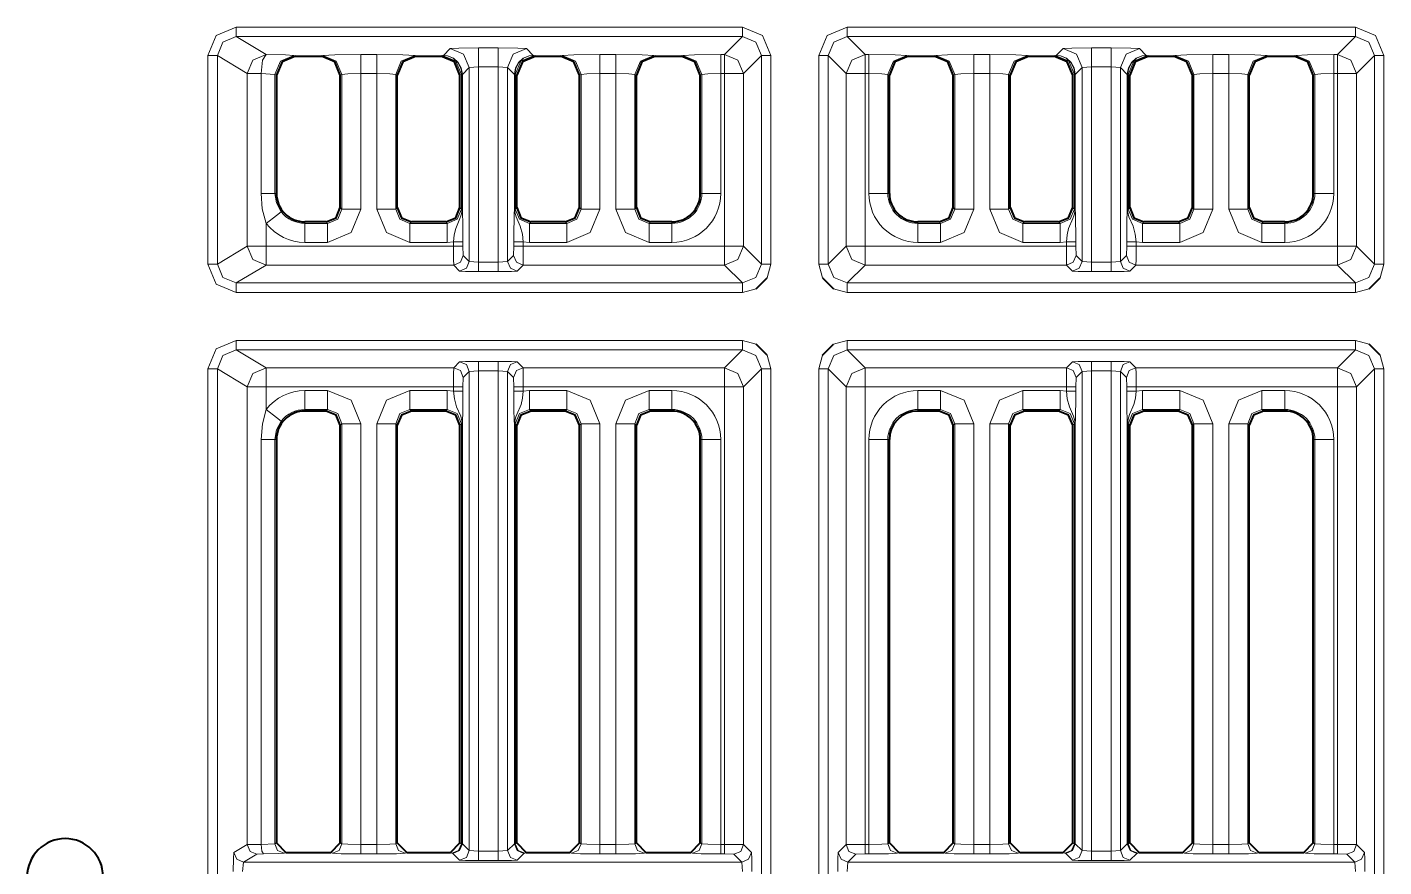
# Model space of a CAD drawing. Header units: millimetres. Extents: x 0 to 2941, y -405 to 1422.
# Drawn here: x 837.6 to 909.1, y 228.7 to 272.9 of the extents above; entities that cross this region are included whole.
import ezdxf

# ---------------------------------------------------------------- set-up
doc = ezdxf.new("R2010")
doc.units = ezdxf.units.MM
doc.layers.add('FINE', color=9, linetype='Continuous')
doc.layers.add('OUTLINE', color=7, linetype='Continuous')

msp = doc.modelspace()

# ---------------------------------------------------------------- linework, layer by layer
at = {"layer": 'FINE', "lineweight": 9}
for p, q in [((848.589, 272.928), (875.254, 272.928)), ((880.779, 272.928), (907.554, 272.928)), ((880.779, 272.428), (881.723, 271.484)), ((907.554, 272.428), (880.779, 272.428)), ((859.501, 271.443), (859.857, 271.799)), ((861.356, 271.837), (862.382, 271.837)), ((863.881, 271.799), (864.237, 271.443)), ((891.795, 271.443), (892.151, 271.799)), ((893.651, 271.837), (894.677, 271.837)), ((896.176, 271.799), (896.532, 271.443)), ((847.089, 260.452), (847.089, 271.429)), ((849.163, 270.484), (847.589, 271.429)), ((851.617, 271.436), (851.704, 271.393)), ((853.069, 271.393), (853.152, 271.434)), ((855.149, 271.484), (855.989, 271.484)), ((857.986, 271.434), (858.069, 271.393)), ((859.369, 271.393), (859.452, 271.434)), ((859.452, 271.434), (859.501, 271.443)), ((864.237, 271.443), (864.286, 271.434)), ((864.286, 271.434), (864.369, 271.393)), ((865.669, 271.393), (865.751, 271.434)), ((867.749, 271.484), (868.589, 271.484)), ((870.586, 271.434), (870.669, 271.393)), ((872.035, 271.393), (872.117, 271.434)), ((876.254, 271.428), (875.31, 270.484)), ((876.254, 260.453), (876.254, 271.428)), ((876.753, 271.428), (876.753, 260.453)), ((879.28, 260.453), (879.28, 271.428)), ((880.723, 270.484), (879.779, 271.428)), ((879.779, 271.428), (879.779, 260.453)), ((881.723, 271.484), (881.919, 271.484)), ((883.916, 271.434), (883.998, 271.393)), ((885.364, 271.393), (885.446, 271.434)), ((887.444, 271.484), (888.284, 271.484)), ((890.281, 271.434), (890.364, 271.393)), ((891.663, 271.393), (891.746, 271.434)), ((891.746, 271.434), (891.795, 271.443)), ((896.532, 271.443), (896.581, 271.434)), ((896.581, 271.434), (896.663, 271.393)), ((897.963, 271.393), (898.046, 271.434)), ((900.043, 271.484), (900.884, 271.484)), ((902.881, 271.434), (902.964, 271.393)), ((904.335, 271.393), (904.417, 271.434)), ((908.554, 271.428), (907.61, 270.484)), ((908.554, 260.453), (908.554, 271.428)), ((909.053, 271.428), (909.053, 260.453)), ((849.163, 261.397), (849.163, 270.484)), ((850.619, 270.437), (849.891, 270.484)), ((849.891, 264.172), (849.891, 270.484)), ((855.149, 270.484), (855.149, 263.34)), ((855.989, 270.484), (855.149, 270.484)), ((855.989, 263.34), (855.989, 270.484)), ((860.45, 270.435), (860.369, 270.394)), ((860.482, 270.446), (860.45, 270.435)), ((860.45, 263.34), (860.45, 270.435)), ((860.482, 270.442), (860.482, 270.446)), ((860.482, 263.34), (860.482, 270.442)), ((860.856, 270.799), (860.499, 270.442)), ((860.499, 270.442), (860.499, 263.34)), ((861.356, 270.838), (860.856, 270.799)), ((860.856, 260.582), (860.856, 270.799)), ((862.382, 260.556), (862.382, 270.838)), ((862.882, 270.799), (862.382, 270.838)), ((863.239, 270.442), (862.882, 270.799)), ((862.882, 270.799), (862.882, 260.582)), ((863.239, 270.442), (863.239, 270.448)), ((863.239, 263.34), (863.239, 270.442)), ((863.287, 270.435), (863.255, 270.446)), ((863.255, 270.446), (863.255, 270.442)), ((863.255, 270.442), (863.255, 263.34)), ((866.75, 270.435), (866.669, 270.394)), ((866.75, 263.34), (866.75, 270.435)), ((867.749, 270.484), (867.749, 263.34)), ((873.116, 270.435), (873.035, 270.394)), ((873.116, 264.172), (873.116, 270.435)), ((874.31, 270.484), (874.115, 270.484)), ((874.115, 270.484), (874.115, 264.172)), ((874.31, 261.397), (874.31, 270.484)), ((875.31, 270.484), (875.31, 261.397)), ((880.723, 261.397), (880.723, 270.484)), ((881.723, 270.484), (881.723, 261.397)), ((881.919, 270.484), (881.723, 270.484)), ((881.919, 264.172), (881.919, 270.484)), ((882.999, 270.394), (882.917, 270.435)), ((882.917, 270.435), (882.917, 264.172)), ((888.284, 270.484), (887.444, 270.484)), ((887.444, 270.484), (887.444, 263.34)), ((888.284, 263.34), (888.284, 270.484)), ((889.282, 270.435), (889.282, 263.34)), ((889.364, 270.394), (889.282, 270.435)), ((892.745, 270.435), (892.664, 270.394)), ((892.777, 270.446), (892.745, 270.435)), ((892.745, 263.34), (892.745, 270.435)), ((892.777, 270.442), (892.777, 270.446)), ((892.777, 263.34), (892.777, 270.442)), ((893.151, 270.799), (892.794, 270.442)), ((892.794, 270.442), (892.794, 263.34)), ((893.651, 270.838), (893.151, 270.799)), ((893.151, 260.582), (893.151, 270.799)), ((893.651, 270.838), (893.651, 260.556)), ((894.677, 270.838), (893.651, 270.838)), ((894.677, 260.556), (894.677, 270.838)), ((895.176, 270.799), (894.677, 270.838)), ((895.533, 270.442), (895.176, 270.799)), ((895.176, 270.799), (895.176, 260.582)), ((895.533, 270.442), (895.534, 270.448)), ((895.533, 263.34), (895.533, 270.442)), ((895.582, 270.435), (895.55, 270.446)), ((895.55, 270.446), (895.55, 270.442)), ((895.55, 270.442), (895.55, 263.34)), ((895.664, 270.394), (895.582, 270.435)), ((895.582, 270.435), (895.582, 263.34)), ((899.045, 270.435), (898.964, 270.394)), ((899.045, 263.34), (899.045, 270.435)), ((900.043, 270.484), (900.043, 263.34)), ((900.884, 270.484), (900.043, 270.484)), ((900.884, 263.34), (900.884, 270.484)), ((906.61, 270.484), (906.415, 270.484)), ((906.415, 270.484), (906.415, 264.172)), ((873.035, 264.172), (873.116, 264.172)), ((882.917, 264.172), (882.999, 264.172)), ((905.335, 264.172), (905.416, 264.172)), ((854.069, 263.421), (854.15, 263.34)), ((860.369, 263.421), (860.45, 263.34)), ((866.669, 263.421), (866.75, 263.34)), ((869.588, 263.34), (869.669, 263.421)), ((886.364, 263.421), (886.445, 263.34)), ((889.282, 263.34), (889.364, 263.421)), ((892.664, 263.421), (892.745, 263.34)), ((895.582, 263.34), (895.664, 263.421)), ((898.964, 263.421), (899.045, 263.34)), ((901.882, 263.34), (901.964, 263.421)), ((850.163, 262.595), (850.163, 261.397)), ((852.204, 262.673), (852.204, 262.591)), ((852.204, 262.591), (853.401, 262.591)), ((853.401, 262.591), (853.32, 262.673)), ((857.818, 262.673), (857.736, 262.591)), ((857.736, 262.591), (859.701, 262.591)), ((859.701, 262.591), (859.62, 262.673)), ((871.535, 262.591), (871.535, 262.673)), ((884.499, 262.673), (884.499, 262.591)), ((884.499, 262.591), (885.696, 262.591)), ((885.696, 262.591), (885.615, 262.673)), ((890.113, 262.673), (890.031, 262.591)), ((890.031, 262.591), (891.996, 262.591)), ((891.996, 262.591), (891.915, 262.673)), ((896.412, 262.673), (896.331, 262.591)), ((896.331, 262.591), (898.296, 262.591)), ((898.296, 262.591), (898.215, 262.673)), ((902.712, 262.673), (902.631, 262.591)), ((902.631, 262.591), (903.835, 262.591)), ((903.835, 262.591), (903.835, 262.673)), ((850.163, 261.397), (860.028, 261.397)), ((853.401, 261.592), (852.204, 261.592)), ((859.701, 261.592), (857.736, 261.592)), ((860.028, 261.623), (859.701, 261.592)), ((860.028, 261.397), (860.028, 261.623)), ((860.528, 261.623), (860.528, 261.397)), ((860.528, 261.397), (860.541, 260.897)), ((863.709, 261.623), (863.709, 261.397)), ((864.036, 261.592), (863.709, 261.623)), ((863.709, 261.397), (874.31, 261.397)), ((866.001, 261.592), (864.036, 261.592)), ((871.535, 261.592), (870.336, 261.592)), ((875.31, 261.397), (876.254, 260.453)), ((879.779, 260.453), (880.723, 261.397)), ((881.723, 261.397), (892.323, 261.397)), ((885.696, 261.592), (884.499, 261.592)), ((891.996, 261.592), (890.031, 261.592)), ((892.323, 261.623), (891.996, 261.592)), ((892.323, 261.397), (892.323, 261.623)), ((892.823, 261.623), (892.823, 261.397)), ((892.823, 261.397), (892.836, 260.897)), ((895.492, 260.897), (895.504, 261.397)), ((895.504, 261.397), (895.504, 261.623)), ((896.004, 261.623), (896.004, 261.397)), ((896.331, 261.592), (896.004, 261.623)), ((898.296, 261.592), (896.331, 261.592)), ((903.835, 261.592), (902.631, 261.592)), ((850.163, 260.397), (848.589, 259.453)), ((860.041, 260.397), (850.163, 260.397)), ((860.356, 260.082), (860.041, 260.397)), ((860.541, 260.897), (860.856, 260.582)), ((860.856, 260.582), (861.356, 260.556)), ((861.356, 260.556), (862.382, 260.556)), ((862.382, 260.556), (862.882, 260.582)), ((862.882, 260.582), (863.197, 260.897)), ((863.697, 260.397), (863.381, 260.082)), ((874.31, 260.397), (863.697, 260.397)), ((876.753, 260.453), (876.566, 259.726)), ((879.468, 259.726), (879.28, 260.453)), ((881.723, 260.397), (880.779, 259.453)), ((892.336, 260.397), (881.723, 260.397)), ((892.651, 260.082), (892.336, 260.397)), ((892.836, 260.897), (893.151, 260.582)), ((893.151, 260.582), (893.651, 260.556)), ((893.651, 260.556), (894.677, 260.556)), ((894.677, 260.556), (895.176, 260.582)), ((895.176, 260.582), (895.492, 260.897)), ((907.554, 259.453), (906.61, 260.397)), ((909.053, 260.453), (908.865, 259.726)), ((862.382, 260.056), (861.356, 260.056)), ((894.677, 260.056), (893.651, 260.056)), ((880.779, 258.954), (880.052, 259.141)), ((880.779, 259.453), (907.554, 259.453)), ((875.254, 255.927), (848.589, 255.927)), ((848.589, 255.927), (850.163, 254.984)), ((874.31, 254.984), (875.254, 255.927)), ((875.254, 256.427), (875.981, 256.239)), ((880.052, 256.239), (880.779, 256.427)), ((880.779, 256.427), (907.554, 256.427)), ((906.61, 254.984), (907.554, 255.927)), ((907.554, 256.427), (908.281, 256.239)), ((860.041, 254.984), (860.356, 255.299)), ((861.356, 255.324), (862.382, 255.324)), ((876.566, 255.655), (876.753, 254.928)), ((879.28, 254.928), (879.468, 255.655)), ((892.336, 254.984), (892.651, 255.299)), ((893.651, 255.324), (894.677, 255.324)), ((895.676, 255.299), (895.991, 254.984)), ((908.865, 255.655), (909.053, 254.928)), ((847.089, 200.202), (847.089, 254.928)), ((847.589, 254.928), (847.589, 200.202)), ((849.163, 253.984), (847.589, 254.928)), ((850.163, 254.984), (860.041, 254.984)), ((860.856, 254.799), (860.541, 254.484)), ((861.356, 254.825), (860.856, 254.799)), ((860.856, 229.558), (860.856, 254.799)), ((862.382, 254.825), (861.356, 254.825)), ((862.382, 229.532), (862.382, 254.825)), ((862.882, 254.799), (862.382, 254.825)), ((863.197, 254.484), (862.882, 254.799)), ((876.254, 254.928), (875.31, 253.984)), ((876.254, 200.203), (876.254, 254.928)), ((876.753, 254.928), (876.753, 200.348)), ((879.28, 200.348), (879.28, 254.928)), ((880.723, 253.984), (879.779, 254.928)), ((879.779, 254.928), (879.779, 200.203)), ((881.723, 254.984), (892.336, 254.984)), ((893.651, 254.825), (893.151, 254.799)), ((893.651, 254.825), (893.651, 229.532)), ((894.677, 254.825), (893.651, 254.825)), ((894.677, 229.532), (894.677, 254.825)), ((895.176, 254.799), (894.677, 254.825)), ((895.176, 254.799), (895.176, 229.558)), ((895.991, 254.984), (906.61, 254.984)), ((908.554, 254.928), (907.61, 253.984)), ((908.554, 200.203), (908.554, 254.928)), ((909.053, 254.928), (909.053, 200.348)), ((849.163, 229.873), (849.163, 253.984)), ((860.028, 253.984), (850.163, 253.984)), ((850.163, 253.984), (850.163, 252.786)), ((852.204, 253.789), (853.401, 253.789)), ((857.736, 253.789), (859.701, 253.789)), ((859.701, 253.789), (860.028, 253.758)), ((860.028, 253.758), (860.028, 253.984)), ((860.541, 254.484), (860.528, 253.984)), ((860.528, 253.984), (860.528, 253.758)), ((863.21, 253.984), (863.197, 254.484)), ((863.21, 253.758), (863.21, 253.984)), ((863.709, 253.758), (864.036, 253.789)), ((864.036, 253.789), (866.001, 253.789)), ((870.336, 253.789), (871.535, 253.789)), ((874.31, 229.886), (874.31, 253.984)), ((875.31, 253.984), (875.31, 229.873)), ((880.723, 229.873), (880.723, 253.984)), ((892.323, 253.984), (881.723, 253.984)), ((884.499, 253.789), (885.696, 253.789)), ((890.031, 253.789), (891.996, 253.789)), ((891.996, 253.789), (892.323, 253.758)), ((892.323, 253.758), (892.323, 253.984)), ((892.836, 254.484), (892.823, 253.984)), ((892.823, 253.984), (892.823, 253.758)), ((895.504, 253.758), (895.504, 253.984)), ((896.004, 253.984), (896.004, 253.758)), ((906.61, 253.984), (896.004, 253.984)), ((896.004, 253.758), (896.331, 253.789)), ((896.331, 253.789), (898.296, 253.789)), ((902.631, 253.789), (903.835, 253.789)), ((906.61, 229.886), (906.61, 253.984)), ((907.61, 253.984), (907.61, 229.873)), ((853.401, 252.79), (852.204, 252.79)), ((852.204, 252.79), (852.204, 252.708)), ((853.32, 252.708), (853.401, 252.79)), ((859.701, 252.79), (857.736, 252.79)), ((857.736, 252.79), (857.818, 252.708)), ((859.62, 252.708), (859.701, 252.79)), ((864.036, 252.79), (864.118, 252.708)), ((871.535, 252.79), (870.336, 252.79)), ((870.336, 252.79), (870.418, 252.708)), ((871.535, 252.708), (871.535, 252.79)), ((885.696, 252.79), (884.499, 252.79)), ((884.499, 252.79), (884.499, 252.708)), ((885.615, 252.708), (885.696, 252.79)), ((890.031, 252.79), (890.113, 252.708)), ((891.996, 252.79), (890.031, 252.79)), ((891.915, 252.708), (891.996, 252.79)), ((898.215, 252.708), (898.296, 252.79)), ((902.631, 252.79), (902.712, 252.708)), ((903.835, 252.79), (902.631, 252.79)), ((903.835, 252.708), (903.835, 252.79)), ((855.149, 252.041), (855.149, 229.886)), ((855.989, 229.886), (855.989, 252.041)), ((856.987, 252.041), (856.987, 229.923)), ((857.069, 251.96), (856.987, 252.041)), ((860.482, 229.915), (860.482, 252.041)), ((860.499, 252.041), (860.499, 229.915)), ((863.239, 229.915), (863.239, 252.041)), ((863.255, 252.041), (863.255, 229.915)), ((863.287, 252.041), (863.287, 229.923)), ((863.369, 251.96), (863.287, 252.041)), ((869.669, 251.96), (869.588, 252.041)), ((886.445, 252.041), (886.364, 251.96)), ((887.444, 252.041), (887.444, 229.886)), ((888.284, 229.886), (888.284, 252.041)), ((889.364, 251.96), (889.282, 252.041)), ((892.745, 252.041), (892.664, 251.96)), ((895.533, 229.915), (895.533, 252.041)), ((895.55, 252.041), (895.55, 229.915)), ((895.664, 251.96), (895.582, 252.041)), ((895.582, 252.041), (895.582, 229.923)), ((899.045, 252.041), (898.964, 251.96)), ((899.045, 229.923), (899.045, 252.041)), ((900.043, 252.041), (900.043, 229.886)), ((900.884, 229.886), (900.884, 252.041)), ((901.882, 252.041), (901.882, 229.923)), ((901.964, 251.96), (901.882, 252.041)), ((849.891, 229.885), (849.891, 251.208)), ((850.619, 251.208), (850.619, 229.921)), ((850.704, 251.208), (850.619, 251.208)), ((873.116, 251.208), (873.035, 251.208)), ((873.116, 229.923), (873.116, 251.208)), ((881.919, 229.886), (881.919, 251.208)), ((882.917, 251.208), (882.917, 229.923)), ((882.999, 251.208), (882.917, 251.208)), ((905.416, 251.208), (905.335, 251.208)), ((905.416, 229.923), (905.416, 251.208)), ((906.415, 251.208), (906.415, 229.886)), ((848.463, 229.453), (849.163, 229.873)), ((849.163, 229.873), (849.891, 229.885)), ((849.891, 229.885), (850.619, 229.921)), ((850.619, 229.921), (850.704, 229.964)), ((855.149, 229.886), (855.989, 229.886)), ((856.987, 229.923), (857.069, 229.964)), ((860.45, 229.923), (860.482, 229.915)), ((860.499, 229.915), (860.856, 229.558)), ((860.856, 229.558), (861.356, 229.532)), ((862.382, 229.532), (862.882, 229.558)), ((863.255, 229.915), (863.287, 229.923)), ((863.287, 229.923), (863.369, 229.964)), ((873.035, 229.964), (873.116, 229.923)), ((880.303, 229.453), (880.723, 229.873)), ((882.917, 229.923), (882.999, 229.964)), ((887.444, 229.886), (888.284, 229.886)), ((892.664, 229.964), (892.745, 229.923)), ((892.745, 229.923), (892.777, 229.915)), ((893.151, 229.558), (893.651, 229.532)), ((893.651, 229.532), (894.677, 229.532)), ((894.677, 229.532), (895.176, 229.558)), ((895.176, 229.558), (895.533, 229.915)), ((895.55, 229.915), (895.582, 229.923)), ((895.582, 229.923), (895.664, 229.964)), ((898.964, 229.964), (899.045, 229.923)), ((900.043, 229.886), (900.884, 229.886)), ((901.882, 229.923), (901.964, 229.964)), ((905.335, 229.964), (905.416, 229.923)), ((906.415, 229.886), (906.61, 229.886)), ((848.962, 228.953), (848.92, 228.453)), ((850.027, 229.385), (849.663, 229.373)), ((851.204, 229.464), (851.118, 229.421)), ((853.651, 229.423), (853.569, 229.464)), ((855.989, 229.386), (855.149, 229.386)), ((857.569, 229.464), (857.487, 229.423)), ((859.951, 229.423), (859.869, 229.464)), ((859.999, 229.415), (859.951, 229.423)), ((860.356, 229.058), (859.999, 229.415)), ((862.382, 229.033), (861.356, 229.033)), ((863.739, 229.415), (863.381, 229.058)), ((863.787, 229.423), (863.739, 229.415)), ((863.869, 229.464), (863.787, 229.423)), ((866.251, 229.423), (866.169, 229.464)), ((868.589, 229.386), (867.749, 229.386)), ((870.169, 229.464), (870.087, 229.423)), ((872.617, 229.423), (872.535, 229.464)), ((874.31, 229.386), (874.115, 229.386)), ((874.81, 229.373), (874.31, 229.386)), ((875.23, 228.953), (874.81, 229.373)), ((875.255, 228.453), (875.23, 228.953)), ((880.803, 228.953), (880.778, 228.453)), ((881.723, 229.386), (881.223, 229.373)), ((881.919, 229.386), (881.723, 229.386)), ((883.498, 229.464), (883.416, 229.423)), ((885.946, 229.423), (885.864, 229.464)), ((889.864, 229.464), (889.781, 229.423)), ((892.246, 229.423), (892.164, 229.464)), ((892.294, 229.415), (892.246, 229.423)), ((892.651, 229.058), (892.294, 229.415)), ((894.677, 229.033), (893.651, 229.033)), ((896.033, 229.415), (895.676, 229.058)), ((896.082, 229.423), (896.033, 229.415)), ((896.164, 229.464), (896.082, 229.423)), ((898.546, 229.423), (898.463, 229.464)), ((900.884, 229.386), (900.043, 229.386)), ((902.464, 229.464), (902.381, 229.423)), ((904.917, 229.423), (904.835, 229.464)), ((906.61, 229.386), (906.415, 229.386)), ((907.556, 228.453), (907.53, 228.953))]:
    msp.add_line(p, q, dxfattribs=at)
for points in [[(847.089, 271.429), (847.529, 272.489), (848.589, 272.928)], [(847.589, 271.429), (847.882, 272.135), (848.589, 272.428)], [(848.589, 272.928), (848.589, 272.579), (848.589, 272.428)], [(874.115, 271.484), (874.31, 271.484), (875.254, 272.428), (848.589, 272.428), (850.163, 271.484)], [(875.254, 272.428), (875.254, 272.579), (875.254, 272.928)], [(875.254, 272.928), (876.314, 272.488), (876.753, 271.428)], [(875.254, 272.428), (875.961, 272.135), (876.254, 271.428)], [(879.28, 271.428), (879.719, 272.488), (880.779, 272.928)], [(879.779, 271.428), (880.072, 272.135), (880.779, 272.428)], [(880.779, 272.928), (880.779, 272.579), (880.779, 272.428)], [(906.415, 271.484), (906.61, 271.484), (907.554, 272.428)], [(907.554, 272.428), (907.554, 272.579), (907.554, 272.928)], [(907.554, 272.928), (908.614, 272.488), (909.053, 271.428)], [(907.554, 272.428), (908.261, 272.135), (908.554, 271.428)], [(859.857, 271.799), (860.309, 271.826), (861.356, 271.837)], [(860.856, 270.799), (860.563, 271.506), (859.857, 271.799)], [(861.356, 270.838), (861.356, 271.536), (861.356, 271.837)], [(862.382, 270.838), (862.382, 271.536), (862.382, 271.837)], [(862.382, 271.837), (863.428, 271.826), (863.881, 271.799)], [(862.882, 270.799), (863.175, 271.506), (863.881, 271.799)], [(892.151, 271.799), (892.604, 271.826), (893.651, 271.837)], [(893.151, 270.799), (892.858, 271.506), (892.151, 271.799)], [(893.651, 270.838), (893.651, 271.536), (893.651, 271.837)], [(894.677, 270.838), (894.677, 271.536), (894.677, 271.837)], [(894.677, 271.837), (895.723, 271.826), (896.176, 271.799)], [(895.176, 270.799), (895.469, 271.506), (896.176, 271.799)], [(847.589, 271.429), (847.435, 271.429), (847.089, 271.429)], [(847.589, 271.429), (847.589, 260.452), (849.163, 261.397)], [(849.163, 270.484), (849.457, 271.191), (850.163, 271.484)], [(849.891, 270.484), (849.973, 271.182), (850.163, 271.484)], [(850.163, 271.484), (851.182, 271.466), (851.617, 271.436)], [(850.619, 270.437), (850.912, 271.143), (851.617, 271.436)], [(853.152, 271.434), (853.772, 271.47), (855.149, 271.484)], [(854.15, 270.435), (853.857, 271.141), (853.152, 271.434)], [(855.149, 270.484), (855.149, 271.182), (855.149, 271.484)], [(855.989, 270.484), (855.989, 271.182), (855.989, 271.484)], [(855.989, 271.484), (857.366, 271.47), (857.986, 271.434)], [(856.987, 270.435), (857.281, 271.141), (857.986, 271.434)], [(860.45, 270.435), (860.157, 271.141), (859.452, 271.434)], [(860.499, 270.442), (860.499, 270.448), (860.441, 270.777), (860.278, 271.069), (860.029, 271.291), (859.719, 271.419), (859.524, 271.443), (859.501, 271.443)], [(860.482, 270.446), (860.426, 270.775), (860.266, 271.066), (860.021, 271.289), (859.716, 271.418), (859.524, 271.443), (859.501, 271.443)], [(863.255, 270.446), (863.244, 270.447), (863.239, 270.448), (863.297, 270.777), (863.459, 271.069), (863.709, 271.291), (864.019, 271.419), (864.213, 271.443), (864.237, 271.443)], [(863.255, 270.446), (863.312, 270.775), (863.471, 271.066), (863.717, 271.289), (864.022, 271.418), (864.214, 271.443), (864.237, 271.443)], [(863.287, 270.435), (863.581, 271.141), (864.286, 271.434)], [(865.751, 271.434), (866.372, 271.47), (867.749, 271.484)], [(866.75, 270.435), (866.457, 271.141), (865.751, 271.434)], [(867.749, 270.484), (867.749, 271.182), (867.749, 271.484)], [(868.589, 270.484), (868.589, 271.182), (868.589, 271.484)], [(868.589, 271.484), (869.966, 271.47), (870.586, 271.434)], [(869.588, 270.435), (869.88, 271.141), (870.586, 271.434)], [(872.117, 271.434), (872.738, 271.47), (874.115, 271.484)], [(872.117, 271.434), (872.823, 271.141), (873.116, 270.435)], [(874.115, 271.484), (874.115, 271.182), (874.115, 270.484)], [(874.31, 271.484), (874.31, 271.182), (874.31, 270.484)], [(874.31, 271.484), (875.017, 271.191), (875.31, 270.484)], [(876.753, 271.428), (876.404, 271.428), (876.254, 271.428)], [(879.779, 271.428), (879.629, 271.428), (879.28, 271.428)], [(880.723, 270.484), (881.016, 271.191), (881.723, 271.484)], [(881.723, 270.484), (881.723, 271.182), (881.723, 271.484)], [(881.919, 271.484), (883.295, 271.47), (883.916, 271.434)], [(881.919, 270.484), (881.919, 271.182), (881.919, 271.484)], [(882.917, 270.435), (883.21, 271.141), (883.916, 271.434)], [(885.446, 271.434), (886.067, 271.47), (887.444, 271.484)], [(886.445, 270.435), (886.152, 271.141), (885.446, 271.434)], [(887.444, 270.484), (887.444, 271.182), (887.444, 271.484)], [(888.284, 270.484), (888.284, 271.182), (888.284, 271.484)], [(888.284, 271.484), (889.66, 271.47), (890.281, 271.434)], [(889.282, 270.435), (889.575, 271.141), (890.281, 271.434)], [(892.745, 270.435), (892.452, 271.141), (891.746, 271.434)], [(892.794, 270.442), (892.794, 270.448), (892.736, 270.777), (892.573, 271.069), (892.324, 271.291), (892.013, 271.419), (891.819, 271.443), (891.795, 271.443)], [(892.777, 270.446), (892.72, 270.775), (892.561, 271.066), (892.316, 271.289), (892.01, 271.418), (891.819, 271.443), (891.795, 271.443)], [(895.55, 270.446), (895.538, 270.447), (895.534, 270.448), (895.591, 270.777), (895.754, 271.069), (896.004, 271.291), (896.314, 271.419), (896.508, 271.443), (896.532, 271.443)], [(895.55, 270.446), (895.607, 270.775), (895.766, 271.066), (896.011, 271.289), (896.317, 271.418), (896.508, 271.443), (896.532, 271.443)], [(895.582, 270.435), (895.875, 271.141), (896.581, 271.434)], [(898.046, 271.434), (898.667, 271.47), (900.043, 271.484)], [(899.045, 270.435), (898.752, 271.141), (898.046, 271.434)], [(900.043, 270.484), (900.043, 271.182), (900.043, 271.484)], [(900.884, 270.484), (900.884, 271.182), (900.884, 271.484)], [(900.884, 271.484), (902.26, 271.47), (902.881, 271.434)], [(901.882, 270.435), (902.175, 271.141), (902.881, 271.434)], [(904.417, 271.434), (905.038, 271.47), (906.415, 271.484)], [(904.417, 271.434), (905.123, 271.141), (905.416, 270.435)], [(906.415, 271.484), (906.415, 271.182), (906.415, 270.484)], [(906.61, 271.484), (906.61, 271.182), (906.61, 270.484)], [(906.61, 271.484), (907.317, 271.191), (907.61, 270.484)], [(909.053, 271.428), (908.705, 271.428), (908.554, 271.428)], [(849.891, 270.484), (849.379, 270.484), (849.163, 270.484)], [(850.704, 270.394), (850.619, 270.437), (850.619, 264.172), (850.704, 264.172)], [(854.15, 263.34), (854.15, 270.435), (854.069, 270.394)], [(855.149, 270.484), (854.461, 270.47), (854.15, 270.435)], [(856.987, 270.435), (856.677, 270.47), (855.989, 270.484)], [(857.069, 270.394), (856.987, 270.435), (856.987, 263.34), (857.069, 263.421)], [(860.482, 270.446), (860.494, 270.447), (860.499, 270.448)], [(860.499, 270.442), (860.494, 270.442), (860.482, 270.442)], [(862.382, 270.838), (861.356, 270.838), (861.356, 260.556)], [(863.255, 270.442), (863.244, 270.442), (863.239, 270.442)], [(863.369, 270.394), (863.287, 270.435), (863.287, 263.34), (863.369, 263.421)], [(867.749, 270.484), (867.06, 270.47), (866.75, 270.435)], [(868.589, 263.34), (868.589, 270.484), (867.749, 270.484)], [(869.588, 270.435), (869.277, 270.47), (868.589, 270.484)], [(869.669, 270.394), (869.588, 270.435), (869.588, 263.34)], [(874.115, 270.484), (873.426, 270.47), (873.116, 270.435)], [(875.31, 270.484), (875.008, 270.484), (874.31, 270.484)], [(881.723, 270.484), (881.025, 270.484), (880.723, 270.484)], [(882.917, 270.435), (882.607, 270.47), (881.919, 270.484)], [(886.445, 263.34), (886.445, 270.435), (886.364, 270.394)], [(887.444, 270.484), (886.755, 270.47), (886.445, 270.435)], [(889.282, 270.435), (888.972, 270.47), (888.284, 270.484)], [(892.777, 270.446), (892.789, 270.447), (892.794, 270.448)], [(892.794, 270.442), (892.789, 270.442), (892.777, 270.442)], [(895.55, 270.442), (895.538, 270.442), (895.533, 270.442)], [(896.004, 261.397), (906.61, 261.397), (906.61, 270.484)], [(900.043, 270.484), (899.355, 270.47), (899.045, 270.435)], [(901.882, 270.435), (901.572, 270.47), (900.884, 270.484)], [(901.964, 270.394), (901.882, 270.435), (901.882, 263.34)], [(905.416, 264.172), (905.416, 270.435), (905.335, 270.394)], [(906.415, 270.484), (905.726, 270.47), (905.416, 270.435)], [(907.61, 270.484), (907.308, 270.484), (906.61, 270.484)], [(907.61, 270.484), (907.61, 261.397), (908.554, 260.453)], [(850.619, 264.172), (850.401, 264.172), (849.891, 264.172)], [(850.163, 262.595), (849.959, 263.352), (849.891, 264.172)], [(850.619, 264.172), (850.702, 263.669), (850.953, 263.205)], [(874.115, 264.172), (873.426, 264.172), (873.116, 264.172)], [(882.917, 264.172), (882.607, 264.172), (881.919, 264.172)], [(906.415, 264.172), (905.726, 264.172), (905.416, 264.172)], [(850.953, 263.205), (850.707, 263.015), (850.163, 262.595)], [(853.401, 262.591), (853.932, 262.809), (854.15, 263.34)], [(855.149, 263.34), (854.637, 262.104), (853.401, 261.592)], [(855.149, 263.34), (854.461, 263.34), (854.15, 263.34)], [(856.987, 263.34), (856.677, 263.34), (855.989, 263.34)], [(857.736, 261.592), (856.5, 262.104), (855.989, 263.34)], [(856.987, 263.34), (857.206, 262.809), (857.736, 262.591)], [(859.701, 262.591), (860.232, 262.809), (860.45, 263.34)], [(860.028, 261.623), (860.071, 261.987), (860.149, 262.33), (860.374, 262.848), (860.425, 262.985), (860.454, 263.091), (860.477, 263.237), (860.482, 263.307), (860.482, 263.34)], [(860.482, 263.34), (860.461, 263.34), (860.45, 263.34)], [(860.482, 263.34), (860.494, 263.34), (860.499, 263.34)], [(860.499, 263.34), (860.499, 263.328), (860.499, 263.3), (860.5, 263.241), (860.502, 263.192), (860.505, 263.117), (860.519, 262.624), (860.526, 262.153), (860.528, 261.623)], [(863.21, 261.623), (863.213, 262.215), (863.222, 262.763), (863.235, 263.171), (863.238, 263.279), (863.239, 263.313), (863.239, 263.34)], [(863.239, 263.34), (863.244, 263.34), (863.255, 263.34)], [(863.287, 263.34), (863.277, 263.34), (863.255, 263.34), (863.258, 263.27), (863.267, 263.183), (863.327, 262.943), (863.548, 262.443), (863.659, 262.03), (863.709, 261.623)], [(863.287, 263.34), (863.506, 262.809), (864.036, 262.591)], [(866.001, 262.591), (866.532, 262.809), (866.75, 263.34)], [(867.749, 263.34), (867.237, 262.104), (866.001, 261.592)], [(867.749, 263.34), (867.06, 263.34), (866.75, 263.34)], [(868.589, 263.34), (869.277, 263.34), (869.588, 263.34)], [(870.336, 261.592), (869.1, 262.104), (868.589, 263.34)], [(869.588, 263.34), (869.806, 262.809), (870.336, 262.591)], [(885.696, 262.591), (886.227, 262.809), (886.445, 263.34)], [(887.444, 263.34), (886.932, 262.104), (885.696, 261.592)], [(886.445, 263.34), (886.755, 263.34), (887.444, 263.34)], [(889.282, 263.34), (888.972, 263.34), (888.284, 263.34)], [(890.031, 261.592), (888.795, 262.104), (888.284, 263.34)], [(889.282, 263.34), (889.5, 262.809), (890.031, 262.591)], [(891.996, 262.591), (892.527, 262.809), (892.745, 263.34)], [(892.323, 261.623), (892.366, 261.987), (892.444, 262.33), (892.669, 262.848), (892.72, 262.985), (892.749, 263.091), (892.772, 263.237), (892.777, 263.307), (892.777, 263.34)], [(892.777, 263.34), (892.756, 263.34), (892.745, 263.34)], [(892.777, 263.34), (892.789, 263.34), (892.794, 263.34)], [(892.794, 263.34), (892.794, 263.328), (892.794, 263.3), (892.795, 263.241), (892.797, 263.192), (892.799, 263.117), (892.813, 262.624), (892.82, 262.153), (892.823, 261.623)], [(895.504, 261.623), (895.507, 262.215), (895.517, 262.763), (895.53, 263.171), (895.533, 263.279), (895.533, 263.313), (895.533, 263.34)], [(895.533, 263.34), (895.538, 263.34), (895.55, 263.34)], [(895.55, 263.34), (895.552, 263.27), (895.561, 263.183), (895.621, 262.943), (895.843, 262.443), (895.954, 262.03), (896.004, 261.623)], [(895.582, 263.34), (895.571, 263.34), (895.55, 263.34)], [(895.582, 263.34), (895.8, 262.809), (896.331, 262.591)], [(898.296, 262.591), (898.827, 262.809), (899.045, 263.34)], [(900.043, 263.34), (899.532, 262.104), (898.296, 261.592)], [(900.043, 263.34), (899.355, 263.34), (899.045, 263.34)], [(901.882, 263.34), (901.572, 263.34), (900.884, 263.34)], [(902.631, 261.592), (901.395, 262.104), (900.884, 263.34)], [(901.882, 263.34), (902.1, 262.809), (902.631, 262.591)], [(852.204, 262.591), (852.204, 262.281), (852.204, 261.592)], [(853.401, 262.591), (853.401, 262.281), (853.401, 261.592)], [(857.736, 262.591), (857.736, 262.281), (857.736, 261.592)], [(859.701, 262.591), (859.701, 262.281), (859.701, 261.592)], [(864.118, 262.673), (864.036, 262.591), (866.001, 262.591), (865.92, 262.673)], [(864.036, 262.591), (864.036, 262.281), (864.036, 261.592)], [(866.001, 262.591), (866.001, 262.281), (866.001, 261.592)], [(870.418, 262.673), (870.336, 262.591), (871.535, 262.591)], [(870.336, 261.592), (870.336, 262.281), (870.336, 262.591)], [(871.535, 261.592), (871.535, 262.281), (871.535, 262.591)], [(884.499, 262.591), (884.499, 262.281), (884.499, 261.592)], [(885.696, 262.591), (885.696, 262.281), (885.696, 261.592)], [(890.031, 262.591), (890.031, 262.281), (890.031, 261.592)], [(891.996, 262.591), (891.996, 262.281), (891.996, 261.592)], [(896.331, 262.591), (896.331, 262.281), (896.331, 261.592)], [(898.296, 262.591), (898.296, 262.281), (898.296, 261.592)], [(902.631, 261.592), (902.631, 262.281), (902.631, 262.591)], [(903.835, 261.592), (903.835, 262.281), (903.835, 262.591)], [(849.163, 261.397), (849.471, 261.397), (850.163, 261.397)], [(850.163, 260.397), (849.457, 260.69), (849.163, 261.397)], [(850.163, 260.397), (850.163, 260.699), (850.163, 261.397)], [(860.028, 261.623), (860.377, 261.623), (860.528, 261.623)], [(860.028, 261.397), (860.377, 261.397), (860.528, 261.397)], [(860.041, 260.397), (860.032, 260.699), (860.028, 261.397)], [(863.197, 260.897), (863.21, 261.397), (863.21, 261.623)], [(863.21, 261.623), (863.361, 261.623), (863.709, 261.623)], [(863.21, 261.397), (863.361, 261.397), (863.709, 261.397)], [(863.709, 261.397), (863.706, 260.699), (863.697, 260.397)], [(875.31, 261.397), (875.017, 260.69), (874.31, 260.397)], [(874.31, 260.397), (874.31, 260.699), (874.31, 261.397)], [(874.31, 261.397), (875.008, 261.397), (875.31, 261.397)], [(881.723, 261.397), (881.025, 261.397), (880.723, 261.397)], [(881.723, 260.397), (881.016, 260.69), (880.723, 261.397)], [(881.723, 260.397), (881.723, 260.699), (881.723, 261.397)], [(892.323, 261.623), (892.672, 261.623), (892.823, 261.623)], [(892.323, 261.397), (892.672, 261.397), (892.823, 261.397)], [(892.336, 260.397), (892.327, 260.699), (892.323, 261.397)], [(895.504, 261.623), (895.655, 261.623), (896.004, 261.623)], [(895.504, 261.397), (895.655, 261.397), (896.004, 261.397)], [(896.004, 261.397), (896, 260.699), (895.991, 260.397)], [(907.61, 261.397), (907.308, 261.397), (906.61, 261.397)], [(906.61, 260.397), (906.61, 260.699), (906.61, 261.397)], [(907.61, 261.397), (907.317, 260.69), (906.61, 260.397)], [(847.589, 260.452), (847.435, 260.452), (847.089, 260.452)], [(848.589, 258.954), (847.529, 259.392), (847.089, 260.452)], [(847.589, 260.452), (847.882, 259.746), (848.589, 259.453)], [(848.589, 259.453), (875.254, 259.453), (874.31, 260.397)], [(860.041, 260.397), (860.394, 260.544), (860.541, 260.897)], [(860.356, 260.082), (860.71, 260.228), (860.856, 260.582)], [(861.356, 260.056), (861.356, 260.207), (861.356, 260.556)], [(862.382, 260.056), (862.382, 260.207), (862.382, 260.556)], [(862.882, 260.582), (863.028, 260.228), (863.381, 260.082)], [(863.197, 260.897), (863.343, 260.544), (863.697, 260.397)], [(875.254, 259.453), (875.961, 259.746), (876.254, 260.453)], [(876.753, 260.453), (876.404, 260.453), (876.254, 260.453)], [(879.28, 260.453), (879.629, 260.453), (879.779, 260.453)], [(879.779, 260.453), (880.072, 259.746), (880.779, 259.453)], [(892.336, 260.397), (892.689, 260.544), (892.836, 260.897)], [(892.651, 260.082), (893.004, 260.228), (893.151, 260.582)], [(893.651, 260.056), (893.651, 260.207), (893.651, 260.556)], [(894.677, 260.056), (894.677, 260.207), (894.677, 260.556)], [(906.61, 260.397), (895.991, 260.397), (895.676, 260.082), (895.374, 260.064), (894.677, 260.056)], [(895.176, 260.582), (895.323, 260.228), (895.676, 260.082)], [(895.492, 260.897), (895.638, 260.544), (895.991, 260.397)], [(907.554, 259.453), (908.261, 259.746), (908.554, 260.453)], [(908.554, 260.453), (908.705, 260.453), (909.053, 260.453)], [(861.356, 260.056), (860.658, 260.064), (860.356, 260.082)], [(863.381, 260.082), (863.08, 260.064), (862.382, 260.056)], [(893.651, 260.056), (892.953, 260.064), (892.651, 260.082)], [(848.589, 258.954), (848.589, 259.303), (848.589, 259.453)], [(875.981, 259.141), (875.254, 258.954), (848.589, 258.954)], [(875.254, 258.954), (875.254, 259.303), (875.254, 259.453)], [(880.779, 258.954), (880.779, 259.303), (880.779, 259.453)], [(908.281, 259.141), (907.554, 258.954), (880.779, 258.954)], [(907.554, 258.954), (907.554, 259.303), (907.554, 259.453)], [(847.089, 254.928), (847.529, 255.988), (848.589, 256.427), (875.254, 256.427)], [(848.589, 255.927), (847.882, 255.635), (847.589, 254.928)], [(848.589, 256.427), (848.589, 256.078), (848.589, 255.927)], [(875.254, 256.427), (875.254, 256.078), (875.254, 255.927)], [(876.254, 254.928), (875.961, 255.635), (875.254, 255.927)], [(880.779, 255.927), (880.072, 255.635), (879.779, 254.928)], [(880.779, 256.427), (880.779, 256.078), (880.779, 255.927)], [(907.554, 255.927), (880.779, 255.927), (881.723, 254.984)], [(907.554, 256.427), (907.554, 256.078), (907.554, 255.927)], [(908.554, 254.928), (908.261, 255.635), (907.554, 255.927)], [(860.356, 255.299), (860.658, 255.317), (861.356, 255.324)], [(860.856, 254.799), (860.71, 255.152), (860.356, 255.299)], [(861.356, 254.825), (861.356, 255.174), (861.356, 255.324)], [(862.382, 254.825), (862.382, 255.174), (862.382, 255.324)], [(862.382, 255.324), (863.08, 255.317), (863.381, 255.299)], [(862.882, 254.799), (863.028, 255.152), (863.381, 255.299)], [(863.381, 255.299), (863.697, 254.984), (874.31, 254.984)], [(892.651, 255.299), (892.953, 255.317), (893.651, 255.324)], [(892.651, 255.299), (893.004, 255.152), (893.151, 254.799)], [(893.651, 255.324), (893.651, 255.174), (893.651, 254.825)], [(894.677, 255.324), (894.677, 255.174), (894.677, 254.825)], [(894.677, 255.324), (895.374, 255.317), (895.676, 255.299)], [(895.676, 255.299), (895.323, 255.152), (895.176, 254.799)], [(847.589, 254.928), (847.435, 254.928), (847.089, 254.928)], [(849.163, 253.984), (849.457, 254.69), (850.163, 254.984)], [(850.163, 254.984), (850.163, 254.682), (850.163, 253.984)], [(860.028, 253.984), (860.032, 254.682), (860.041, 254.984)], [(860.541, 254.484), (860.394, 254.837), (860.041, 254.984)], [(861.356, 254.825), (861.356, 229.532), (862.382, 229.532)], [(862.882, 254.799), (862.882, 229.558), (863.239, 229.915)], [(863.197, 254.484), (863.343, 254.837), (863.697, 254.984)], [(863.697, 254.984), (863.706, 254.682), (863.709, 253.984)], [(874.31, 254.984), (875.017, 254.691), (875.31, 253.984)], [(874.31, 254.984), (874.31, 254.682), (874.31, 253.984)], [(876.753, 254.928), (876.404, 254.928), (876.254, 254.928)], [(879.28, 254.928), (879.629, 254.928), (879.779, 254.928)], [(880.723, 253.984), (881.016, 254.691), (881.723, 254.984)], [(881.723, 253.984), (881.723, 254.682), (881.723, 254.984)], [(892.323, 253.984), (892.327, 254.682), (892.336, 254.984)], [(892.336, 254.984), (892.689, 254.837), (892.836, 254.484)], [(892.794, 252.041), (892.794, 229.915), (893.151, 229.558), (893.151, 254.799), (892.836, 254.484)], [(895.504, 253.984), (895.492, 254.484), (895.176, 254.799)], [(895.991, 254.984), (895.638, 254.837), (895.492, 254.484)], [(895.991, 254.984), (896, 254.682), (896.004, 253.984)], [(906.61, 253.984), (906.61, 254.682), (906.61, 254.984)], [(906.61, 254.984), (907.317, 254.691), (907.61, 253.984)], [(908.554, 254.928), (908.705, 254.928), (909.053, 254.928)], [(850.163, 253.984), (849.471, 253.984), (849.163, 253.984)], [(852.204, 253.789), (852.204, 253.1), (852.204, 252.79)], [(853.401, 253.789), (853.401, 253.1), (853.401, 252.79)], [(853.401, 253.789), (854.637, 253.277), (855.149, 252.041)], [(855.989, 252.041), (856.5, 253.277), (857.736, 253.789)], [(857.736, 253.789), (857.736, 253.1), (857.736, 252.79)], [(859.701, 253.789), (859.701, 253.1), (859.701, 252.79)], [(860.528, 253.984), (860.377, 253.984), (860.028, 253.984)], [(863.21, 253.984), (863.361, 253.984), (863.709, 253.984)], [(874.31, 253.984), (863.709, 253.984), (863.709, 253.758)], [(864.036, 253.789), (864.036, 253.1), (864.036, 252.79)], [(866.001, 253.789), (866.001, 253.1), (866.001, 252.79)], [(866.001, 253.789), (867.237, 253.277), (867.749, 252.041)], [(868.589, 252.041), (869.1, 253.277), (870.336, 253.789)], [(870.336, 252.79), (870.336, 253.1), (870.336, 253.789)], [(871.535, 252.79), (871.535, 253.1), (871.535, 253.789)], [(875.31, 253.984), (875.008, 253.984), (874.31, 253.984)], [(881.723, 253.984), (881.025, 253.984), (880.723, 253.984)], [(881.723, 253.984), (881.723, 229.886), (881.919, 229.886)], [(884.499, 253.789), (884.499, 253.1), (884.499, 252.79)], [(885.696, 253.789), (885.696, 253.1), (885.696, 252.79)], [(885.696, 253.789), (886.932, 253.277), (887.444, 252.041)], [(888.284, 252.041), (888.795, 253.277), (890.031, 253.789)], [(890.031, 253.789), (890.031, 253.1), (890.031, 252.79)], [(891.996, 253.789), (891.996, 253.1), (891.996, 252.79)], [(892.323, 253.984), (892.672, 253.984), (892.823, 253.984)], [(896.004, 253.984), (895.655, 253.984), (895.504, 253.984)], [(896.331, 253.789), (896.331, 253.1), (896.331, 252.79)], [(898.296, 253.789), (898.296, 253.1), (898.296, 252.79)], [(898.296, 253.789), (899.532, 253.277), (900.043, 252.041)], [(900.884, 252.041), (901.395, 253.277), (902.631, 253.789)], [(902.631, 252.79), (902.631, 253.1), (902.631, 253.789)], [(903.835, 252.79), (903.835, 253.1), (903.835, 253.789)], [(907.61, 253.984), (907.308, 253.984), (906.61, 253.984)], [(860.528, 253.758), (860.377, 253.758), (860.028, 253.758)], [(860.482, 252.041), (860.48, 252.111), (860.471, 252.198), (860.411, 252.437), (860.19, 252.937), (860.078, 253.351), (860.028, 253.758)], [(860.528, 253.758), (860.525, 253.166), (860.516, 252.618), (860.503, 252.21), (860.5, 252.102), (860.499, 252.068), (860.499, 252.041)], [(863.21, 253.758), (863.361, 253.758), (863.709, 253.758)], [(863.239, 252.041), (863.239, 252.054), (863.238, 252.081), (863.237, 252.14), (863.236, 252.189), (863.233, 252.263), (863.219, 252.757), (863.212, 253.227), (863.21, 253.758)], [(863.709, 253.758), (863.666, 253.394), (863.589, 253.051), (863.364, 252.533), (863.313, 252.396), (863.284, 252.289), (863.26, 252.143), (863.256, 252.074), (863.255, 252.041)], [(892.323, 253.758), (892.672, 253.758), (892.823, 253.758)], [(892.777, 229.915), (892.777, 252.041), (892.775, 252.111), (892.766, 252.198), (892.706, 252.437), (892.484, 252.937), (892.373, 253.351), (892.323, 253.758)], [(892.823, 253.758), (892.82, 253.166), (892.81, 252.618), (892.797, 252.21), (892.794, 252.102), (892.794, 252.068), (892.794, 252.041)], [(896.004, 253.758), (895.655, 253.758), (895.504, 253.758)], [(895.533, 252.041), (895.533, 252.054), (895.533, 252.081), (895.532, 252.14), (895.53, 252.189), (895.528, 252.263), (895.514, 252.757), (895.507, 253.227), (895.504, 253.758)], [(896.004, 253.758), (895.961, 253.394), (895.883, 253.051), (895.658, 252.533), (895.607, 252.396), (895.578, 252.289), (895.555, 252.143), (895.551, 252.074), (895.55, 252.041)], [(849.891, 251.208), (849.962, 252.044), (850.163, 252.786)], [(850.163, 252.786), (850.707, 252.365), (850.953, 252.176)], [(854.15, 252.041), (853.932, 252.572), (853.401, 252.79)], [(857.736, 252.79), (857.206, 252.572), (856.987, 252.041)], [(860.45, 252.041), (860.232, 252.572), (859.701, 252.79)], [(864.036, 252.79), (863.506, 252.572), (863.287, 252.041)], [(865.92, 252.708), (866.001, 252.79), (864.036, 252.79)], [(866.75, 252.041), (866.532, 252.572), (866.001, 252.79)], [(870.336, 252.79), (869.806, 252.572), (869.588, 252.041)], [(886.445, 252.041), (886.227, 252.572), (885.696, 252.79)], [(890.031, 252.79), (889.5, 252.572), (889.282, 252.041)], [(892.745, 229.923), (892.745, 252.041), (892.527, 252.572), (891.996, 252.79)], [(896.331, 252.79), (895.8, 252.572), (895.582, 252.041)], [(898.296, 252.79), (896.331, 252.79), (896.412, 252.708)], [(899.045, 252.041), (898.827, 252.572), (898.296, 252.79)], [(902.631, 252.79), (902.1, 252.572), (901.882, 252.041)], [(850.953, 252.176), (850.706, 251.721), (850.619, 251.208)], [(854.069, 229.964), (854.15, 229.923), (854.15, 252.041), (854.069, 251.96)], [(855.149, 252.041), (854.461, 252.041), (854.15, 252.041)], [(856.987, 252.041), (856.677, 252.041), (855.989, 252.041)], [(860.369, 229.964), (860.45, 229.923), (860.45, 252.041), (860.369, 251.96)], [(860.482, 252.041), (860.461, 252.041), (860.45, 252.041)], [(860.499, 252.041), (860.494, 252.041), (860.482, 252.041)], [(863.239, 252.041), (863.244, 252.041), (863.255, 252.041)], [(863.287, 252.041), (863.277, 252.041), (863.255, 252.041)], [(866.669, 229.964), (866.75, 229.923), (866.75, 252.041), (866.669, 251.96)], [(867.749, 252.041), (867.06, 252.041), (866.75, 252.041)], [(867.749, 252.041), (867.749, 229.886), (868.589, 229.886), (868.589, 252.041)], [(869.588, 252.041), (869.277, 252.041), (868.589, 252.041)], [(869.588, 252.041), (869.588, 229.923), (869.669, 229.964)], [(886.364, 229.964), (886.445, 229.923), (886.445, 252.041)], [(886.445, 252.041), (886.755, 252.041), (887.444, 252.041)], [(889.282, 252.041), (888.972, 252.041), (888.284, 252.041)], [(889.282, 252.041), (889.282, 229.923), (889.364, 229.964)], [(892.777, 252.041), (892.756, 252.041), (892.745, 252.041)], [(892.777, 252.041), (892.789, 252.041), (892.794, 252.041)], [(895.55, 252.041), (895.538, 252.041), (895.533, 252.041)], [(895.582, 252.041), (895.571, 252.041), (895.55, 252.041)], [(900.043, 252.041), (899.355, 252.041), (899.045, 252.041)], [(900.884, 252.041), (901.572, 252.041), (901.882, 252.041)], [(850.619, 251.208), (850.401, 251.208), (849.891, 251.208)], [(873.116, 251.208), (873.426, 251.208), (874.115, 251.208)], [(874.115, 251.208), (874.115, 229.886), (874.31, 229.886)], [(881.919, 251.208), (882.607, 251.208), (882.917, 251.208)], [(905.416, 251.208), (905.726, 251.208), (906.415, 251.208)], [(849.163, 229.873), (849.31, 229.52), (849.663, 229.373)], [(849.891, 229.885), (849.932, 229.536), (850.027, 229.385)], [(850.619, 229.921), (850.765, 229.568), (851.118, 229.421)], [(854.15, 229.923), (854.004, 229.57), (853.651, 229.423)], [(854.15, 229.923), (854.461, 229.897), (855.149, 229.886)], [(855.149, 229.886), (855.149, 229.537), (855.149, 229.386)], [(855.989, 229.886), (856.677, 229.897), (856.987, 229.923)], [(855.989, 229.886), (855.989, 229.537), (855.989, 229.386)], [(856.987, 229.923), (857.134, 229.57), (857.487, 229.423)], [(860.45, 229.923), (860.304, 229.57), (859.951, 229.423)], [(860.482, 229.915), (860.34, 229.563), (859.999, 229.415)], [(860.499, 229.915), (860.352, 229.562), (859.999, 229.415)], [(860.856, 229.558), (860.71, 229.204), (860.356, 229.058)], [(860.482, 229.915), (860.494, 229.915), (860.499, 229.915)], [(861.356, 229.532), (861.356, 229.183), (861.356, 229.033)], [(862.382, 229.532), (862.382, 229.183), (862.382, 229.033)], [(862.882, 229.558), (863.028, 229.204), (863.381, 229.058)], [(863.239, 229.915), (863.385, 229.562), (863.739, 229.415)], [(863.239, 229.915), (863.244, 229.915), (863.255, 229.915)], [(863.255, 229.915), (863.398, 229.563), (863.739, 229.415)], [(863.287, 229.923), (863.434, 229.57), (863.787, 229.423)], [(866.75, 229.923), (866.604, 229.57), (866.251, 229.423)], [(866.75, 229.923), (867.06, 229.897), (867.749, 229.886)], [(867.749, 229.386), (867.749, 229.537), (867.749, 229.886)], [(868.589, 229.886), (869.277, 229.897), (869.588, 229.923)], [(868.589, 229.386), (868.589, 229.537), (868.589, 229.886)], [(870.087, 229.423), (869.734, 229.57), (869.588, 229.923)], [(872.617, 229.423), (872.969, 229.57), (873.116, 229.923)], [(873.116, 229.923), (873.426, 229.897), (874.115, 229.886)], [(874.115, 229.386), (874.115, 229.537), (874.115, 229.886)], [(874.31, 229.386), (874.31, 229.537), (874.31, 229.886)], [(874.31, 229.886), (875.008, 229.882), (875.31, 229.873)], [(874.81, 229.373), (875.163, 229.52), (875.31, 229.873)], [(875.31, 229.873), (875.73, 229.453), (875.748, 229.151), (875.755, 228.453)], [(880.723, 229.873), (881.025, 229.882), (881.723, 229.886)], [(881.223, 229.373), (880.87, 229.52), (880.723, 229.873)], [(881.723, 229.386), (881.723, 229.537), (881.723, 229.886)], [(881.919, 229.886), (882.607, 229.897), (882.917, 229.923)], [(881.919, 229.386), (881.919, 229.537), (881.919, 229.886)], [(883.416, 229.423), (883.064, 229.57), (882.917, 229.923)], [(886.445, 229.923), (886.298, 229.57), (885.946, 229.423)], [(886.445, 229.923), (886.755, 229.897), (887.444, 229.886)], [(887.444, 229.886), (887.444, 229.537), (887.444, 229.386)], [(888.284, 229.886), (888.972, 229.897), (889.282, 229.923)], [(888.284, 229.886), (888.284, 229.537), (888.284, 229.386)], [(889.282, 229.923), (889.429, 229.57), (889.781, 229.423)], [(892.745, 229.923), (892.598, 229.57), (892.246, 229.423)], [(892.794, 229.915), (892.647, 229.562), (892.294, 229.415)], [(892.777, 229.915), (892.634, 229.563), (892.294, 229.415)], [(893.151, 229.558), (893.004, 229.204), (892.651, 229.058)], [(892.777, 229.915), (892.789, 229.915), (892.794, 229.915)], [(893.651, 229.532), (893.651, 229.183), (893.651, 229.033)], [(894.677, 229.532), (894.677, 229.183), (894.677, 229.033)], [(895.176, 229.558), (895.323, 229.204), (895.676, 229.058)], [(895.533, 229.915), (895.68, 229.562), (896.033, 229.415)], [(895.533, 229.915), (895.538, 229.915), (895.55, 229.915)], [(895.55, 229.915), (895.693, 229.563), (896.033, 229.415)], [(895.582, 229.923), (895.729, 229.57), (896.082, 229.423)], [(899.045, 229.923), (898.898, 229.57), (898.546, 229.423)], [(899.045, 229.923), (899.355, 229.897), (900.043, 229.886)], [(900.043, 229.886), (900.043, 229.537), (900.043, 229.386)], [(900.884, 229.886), (901.572, 229.897), (901.882, 229.923)], [(900.884, 229.886), (900.884, 229.537), (900.884, 229.386)], [(902.381, 229.423), (902.029, 229.57), (901.882, 229.923)], [(904.917, 229.423), (905.27, 229.57), (905.416, 229.923)], [(905.416, 229.923), (905.726, 229.897), (906.415, 229.886)], [(906.415, 229.386), (906.415, 229.537), (906.415, 229.886)], [(906.61, 229.386), (906.61, 229.537), (906.61, 229.886)], [(906.61, 229.886), (907.308, 229.882), (907.61, 229.873)], [(907.11, 229.373), (907.463, 229.52), (907.61, 229.873)], [(907.61, 229.873), (908.03, 229.453), (908.048, 229.151), (908.055, 228.453)], [(848.42, 228.453), (848.433, 229.151), (848.463, 229.453)], [(848.463, 229.453), (848.609, 229.1), (848.962, 228.953)], [(849.663, 229.373), (848.962, 228.953), (875.23, 228.953)], [(851.118, 229.421), (850.792, 229.399), (850.027, 229.385)], [(855.149, 229.386), (854.116, 229.397), (853.651, 229.423)], [(857.487, 229.423), (857.021, 229.397), (855.989, 229.386)], [(861.356, 229.033), (860.658, 229.04), (860.356, 229.058)], [(863.381, 229.058), (863.08, 229.04), (862.382, 229.033)], [(867.749, 229.386), (866.716, 229.397), (866.251, 229.423)], [(870.087, 229.423), (869.621, 229.397), (868.589, 229.386)], [(874.115, 229.386), (873.082, 229.397), (872.617, 229.423)], [(875.23, 228.953), (875.583, 229.1), (875.73, 229.453)], [(880.278, 228.453), (880.285, 229.151), (880.303, 229.453)], [(880.803, 228.953), (880.45, 229.1), (880.303, 229.453)], [(881.223, 229.373), (880.803, 228.953), (907.53, 228.953)], [(883.416, 229.423), (882.951, 229.397), (881.919, 229.386)], [(888.284, 229.386), (887.444, 229.386), (886.411, 229.397), (885.946, 229.423)], [(889.781, 229.423), (889.316, 229.397), (888.284, 229.386)], [(893.651, 229.033), (892.953, 229.04), (892.651, 229.058)], [(895.676, 229.058), (895.374, 229.04), (894.677, 229.033)], [(900.043, 229.386), (899.011, 229.397), (898.546, 229.423)], [(902.381, 229.423), (901.916, 229.397), (900.884, 229.386)], [(906.415, 229.386), (905.382, 229.397), (904.917, 229.423)], [(907.53, 228.953), (907.11, 229.373), (906.61, 229.386)], [(907.53, 228.953), (907.883, 229.1), (908.03, 229.453)]]:
    msp.add_lwpolyline(points, dxfattribs=at)
for points in [[(871.535, 262.591, 0.414214), (873.116, 264.172)], [(871.535, 261.592, 0.414204), (874.115, 264.172)], [(881.919, 264.172, 0.414223), (884.499, 261.592)], [(882.917, 264.172, 0.414214), (884.499, 262.591)], [(903.835, 262.591, 0.414198), (905.416, 264.172)], [(903.835, 261.592, 0.414204), (906.415, 264.172)], [(850.953, 263.205, 0.232253), (852.204, 262.591)], [(850.163, 262.595, 0.23223), (852.204, 261.592)], [(852.204, 253.788, 0.232236), (850.163, 252.786)], [(874.115, 251.208, 0.414204), (871.535, 253.788)], [(884.499, 253.788, 0.414223), (881.919, 251.208)], [(906.415, 251.208, 0.414204), (903.835, 253.788)], [(852.204, 252.79, 0.232235), (850.953, 252.175)], [(873.116, 251.208, 0.414214), (871.535, 252.79)], [(884.499, 252.79, 0.414214), (882.917, 251.208)], [(905.416, 251.208, 0.41423), (903.835, 252.79)]]:
    msp.add_lwpolyline(points, format="xyb", dxfattribs=at)
at = {"layer": 'OUTLINE', "lineweight": 40}
for p, q in [((851.704, 271.393), (853.069, 271.393)), ((858.069, 271.393), (859.369, 271.393)), ((864.369, 271.393), (865.669, 271.393)), ((870.669, 271.393), (872.035, 271.393)), ((883.998, 271.393), (885.364, 271.393)), ((890.364, 271.393), (891.663, 271.393)), ((896.663, 271.393), (897.963, 271.393)), ((902.964, 271.393), (904.335, 271.393)), ((854.069, 263.421), (854.069, 270.394)), ((857.069, 263.421), (857.069, 270.394)), ((863.369, 263.421), (863.369, 270.394)), ((869.669, 263.421), (869.669, 270.394)), ((882.999, 264.172), (882.999, 270.394)), ((889.364, 263.421), (889.364, 270.394)), ((892.664, 263.421), (892.664, 270.394)), ((895.664, 263.421), (895.664, 270.394)), ((901.964, 263.421), (901.964, 270.394)), ((905.335, 264.172), (905.335, 270.394)), ((853.32, 262.673), (852.204, 262.673)), ((859.62, 262.673), (857.818, 262.673)), ((865.92, 262.673), (864.118, 262.673)), ((871.535, 262.673), (870.418, 262.673)), ((885.615, 262.673), (884.499, 262.673)), ((891.915, 262.673), (890.113, 262.673)), ((898.215, 262.673), (896.412, 262.673)), ((903.835, 262.673), (902.712, 262.673)), ((875.981, 259.141), (876.566, 259.726)), ((879.468, 259.726), (880.052, 259.141)), ((908.281, 259.141), (908.865, 259.726)), ((876.566, 255.655), (875.981, 256.239)), ((879.468, 255.655), (880.052, 256.239)), ((908.865, 255.655), (908.281, 256.239)), ((853.32, 252.708), (852.204, 252.708)), ((859.62, 252.708), (857.818, 252.708)), ((865.92, 252.708), (864.118, 252.708)), ((871.535, 252.708), (870.418, 252.708)), ((885.615, 252.708), (884.499, 252.708)), ((898.215, 252.708), (896.412, 252.708)), ((903.835, 252.708), (902.712, 252.708)), ((854.069, 229.964), (854.069, 251.96)), ((857.069, 229.964), (857.069, 251.96)), ((860.369, 229.964), (860.369, 251.96)), ((863.369, 229.964), (863.369, 251.96)), ((866.669, 229.964), (866.669, 251.96)), ((869.669, 229.964), (869.669, 251.96)), ((886.364, 229.964), (886.364, 251.96)), ((889.364, 229.964), (889.364, 251.96)), ((895.664, 229.964), (895.664, 251.96)), ((898.964, 229.964), (898.964, 251.96)), ((901.964, 229.964), (901.964, 251.96)), ((850.704, 251.208), (850.704, 229.964)), ((873.035, 229.964), (873.035, 251.208)), ((882.999, 229.964), (882.999, 251.208)), ((905.335, 229.964), (905.335, 251.208)), ((850.704, 229.964), (851.204, 229.464)), ((853.569, 229.464), (854.069, 229.964)), ((857.069, 229.964), (857.569, 229.464)), ((859.869, 229.464), (860.369, 229.964)), ((863.369, 229.964), (863.869, 229.464)), ((866.169, 229.464), (866.669, 229.964)), ((869.669, 229.964), (870.169, 229.464)), ((872.535, 229.464), (873.035, 229.964)), ((882.999, 229.964), (883.498, 229.464)), ((885.864, 229.464), (886.364, 229.964)), ((889.364, 229.964), (889.864, 229.464)), ((892.164, 229.464), (892.664, 229.964)), ((895.664, 229.964), (896.164, 229.464)), ((898.463, 229.464), (898.964, 229.964)), ((901.964, 229.964), (902.464, 229.464)), ((904.835, 229.464), (905.335, 229.964)), ((851.204, 229.464), (853.569, 229.464)), ((857.569, 229.464), (859.869, 229.464)), ((863.869, 229.464), (866.169, 229.464)), ((870.169, 229.464), (872.535, 229.464)), ((883.498, 229.464), (885.864, 229.464)), ((889.864, 229.464), (892.164, 229.464)), ((896.164, 229.464), (898.463, 229.464)), ((902.464, 229.464), (904.835, 229.464))]:
    msp.add_line(p, q, dxfattribs=at)
for points in [[(851.704, 271.393), (850.997, 271.101), (850.704, 270.394), (850.704, 264.172)], [(854.069, 270.394), (853.776, 271.101), (853.069, 271.393)], [(858.069, 271.393), (857.362, 271.101), (857.069, 270.394)], [(860.369, 263.421), (860.369, 270.394), (860.076, 271.101), (859.369, 271.393)], [(864.369, 271.393), (863.662, 271.101), (863.369, 270.394)], [(866.669, 263.421), (866.669, 270.394), (866.376, 271.101), (865.669, 271.393)], [(870.669, 271.393), (869.962, 271.101), (869.669, 270.394)], [(883.998, 271.393), (883.291, 271.101), (882.999, 270.394)], [(886.364, 263.421), (886.364, 270.394), (886.071, 271.101), (885.364, 271.393)], [(890.364, 271.393), (889.656, 271.101), (889.364, 270.394)], [(892.664, 270.394), (892.371, 271.101), (891.663, 271.393)], [(896.663, 271.393), (895.956, 271.101), (895.664, 270.394)], [(898.964, 263.421), (898.964, 270.394), (898.671, 271.101), (897.963, 271.393)], [(902.964, 271.393), (902.256, 271.101), (901.964, 270.394)], [(905.335, 270.394), (905.042, 271.101), (904.335, 271.393)], [(853.32, 262.673), (853.849, 262.892), (854.069, 263.421)], [(857.069, 263.421), (857.288, 262.892), (857.818, 262.673)], [(859.62, 262.673), (860.15, 262.892), (860.369, 263.421)], [(863.369, 263.421), (863.588, 262.892), (864.118, 262.673)], [(865.92, 262.673), (866.45, 262.892), (866.669, 263.421)], [(869.669, 263.421), (869.888, 262.892), (870.418, 262.673)], [(885.615, 262.673), (886.144, 262.892), (886.364, 263.421)], [(889.364, 263.421), (889.583, 262.892), (890.113, 262.673)], [(891.915, 262.673), (892.444, 262.892), (892.664, 263.421)], [(895.664, 263.421), (895.883, 262.892), (896.412, 262.673)], [(898.215, 262.673), (898.744, 262.892), (898.964, 263.421)], [(901.964, 263.421), (902.183, 262.892), (902.712, 262.673)], [(854.069, 251.96), (853.849, 252.489), (853.32, 252.708)], [(857.818, 252.708), (857.288, 252.489), (857.069, 251.96)], [(860.369, 251.96), (860.15, 252.489), (859.62, 252.708)], [(864.118, 252.708), (863.588, 252.489), (863.369, 251.96)], [(866.669, 251.96), (866.45, 252.489), (865.92, 252.708)], [(870.418, 252.708), (869.888, 252.489), (869.669, 251.96)], [(886.364, 251.96), (886.144, 252.489), (885.615, 252.708)], [(891.915, 252.708), (890.113, 252.708), (889.583, 252.489), (889.364, 251.96)], [(892.664, 229.964), (892.664, 251.96), (892.444, 252.489), (891.915, 252.708)], [(896.412, 252.708), (895.883, 252.489), (895.664, 251.96)], [(898.964, 251.96), (898.744, 252.489), (898.215, 252.708)], [(902.712, 252.708), (902.183, 252.489), (901.964, 251.96)]]:
    msp.add_lwpolyline(points, dxfattribs=at)
for points in [[(871.535, 262.672, 0.414214), (873.035, 264.172), (873.035, 270.394), (872.742, 271.101), (872.035, 271.393)], [(850.704, 264.172, 0.414214), (852.204, 262.672)], [(882.999, 264.172, 0.41423), (884.499, 262.672)], [(903.835, 262.672, 0.414214), (905.335, 264.172)], [(852.204, 252.708, 0.414214), (850.704, 251.208)], [(873.035, 251.208, 0.414214), (871.535, 252.708)], [(884.499, 252.708, 0.414197), (882.999, 251.208)], [(905.335, 251.208, 0.414214), (903.835, 252.708)]]:
    msp.add_lwpolyline(points, format="xyb", dxfattribs=at)
msp.add_lwpolyline([(841.566, 228.19, 0.414201), (839.567, 230.19, 0.414226), (837.567, 228.19, 0.414226), (839.567, 226.191, 0.414201)], format="xyb", close=True, dxfattribs=at)

doc.saveas('drawing.dxf')
